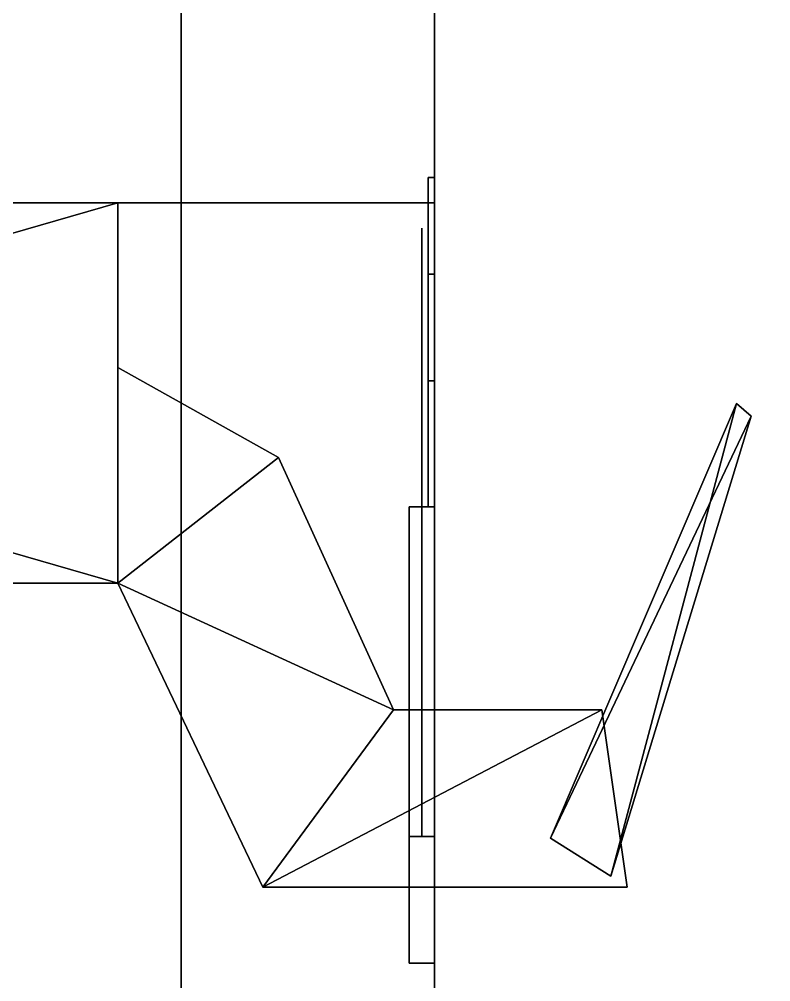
# Model space of a CAD drawing. Extents: x 0 to 2825, y -3457 to 0.
# Drawn here: x 713.61 to 743.27, y -2616.74 to -2578.75 of the extents above; entities that cross this region are included whole.
import ezdxf

# ---------------------------------------------------------------- set-up
doc = ezdxf.new("R2010")
doc.units = 0
for name, color, linetype in [('LAYER0', 7, 'CONTINUOUS'), ('LAYER1', 7, 'CONTINUOUS'), ('LAYER386', 7, 'CONTINUOUS'), ('LAYER392', 7, 'CONTINUOUS'), ('LAYER396', 7, 'CONTINUOUS'), ('LAYER568', 28, 'CONTINUOUS'), ('LAYER569', 253, 'CONTINUOUS'), ('LAYER570', 28, 'CONTINUOUS'), ('LAYER571', 253, 'CONTINUOUS'), ('LAYER572', 28, 'CONTINUOUS'), ('LAYER573', 253, 'CONTINUOUS'), ('LAYER574', 28, 'CONTINUOUS'), ('LAYER575', 253, 'CONTINUOUS'), ('LAYER576', 28, 'CONTINUOUS'), ('LAYER577', 253, 'CONTINUOUS'), ('LAYER588', 253, 'CONTINUOUS'), ('LAYER589', 253, 'CONTINUOUS'), ('LAYER695', 253, 'CONTINUOUS')]:
    doc.layers.add(name, color=color, linetype=linetype)

msp = doc.modelspace()

# ---------------------------------------------------------------- linework, layer by layer
at = {"layer": 'LAYER0', "invisible_edges": 1}
for points in [[(2825, 0), (0, -3457), (0, 0), (2825, 0)], [(2825, -3457, 5), (0, 0, 5), (0, -3457, 5), (2825, -3457, 5)], [(0, 0, 5), (2825, -3457, 5), (2825, 0, 5), (0, 0, 5)], [(0, -3457), (2825, 0), (2825, -3457), (0, -3457)]]:
    msp.add_3dface(points, dxfattribs=at)
at = {"layer": 'LAYER386', "invisible_edges": 1}
for points in [[(150, -2586, 85), (730, -3259, 85), (150, -3259, 85), (150, -2586, 85)], [(730, -3259, 85), (150, -2586, 85), (730, -2586, 85), (730, -3259, 85)], [(150, -2586, 85), (730, -2586, 103), (730, -2586, 85), (150, -2586, 85)], [(730, -2586, 103), (150, -2586, 85), (150, -2586, 103), (730, -2586, 103)], [(730, -2586, 103), (150, -3259, 103), (730, -3259, 103), (730, -2586, 103)], [(150, -3259, 103), (730, -2586, 103), (150, -2586, 103), (150, -3259, 103)], [(730, -2586, 103), (730, -3259, 85), (730, -2586, 85), (730, -2586, 103)], [(730, -3259, 85), (730, -2586, 103), (730, -3259, 103), (730, -3259, 85)]]:
    msp.add_3dface(points, dxfattribs=at)
at = {"layer": 'LAYER392', "invisible_edges": 1}
for points in [[(150, -2586, 5), (730, -2568, 5), (730, -2586, 5), (150, -2586, 5)], [(730, -2568, 5), (150, -2586, 5), (150, -2568, 5), (730, -2568, 5)], [(150, -2568, 2550), (730, -2586, 2550), (730, -2568, 2550), (150, -2568, 2550)], [(730, -2586, 2550), (150, -2568, 2550), (150, -2586, 2550), (730, -2586, 2550)], [(730, -2586, 2550), (730, -2568, 5), (730, -2568, 2550), (730, -2586, 2550)], [(730, -2568, 5), (730, -2586, 2550), (730, -2586, 5), (730, -2568, 5)], [(730, -2586, 2550), (150, -2586, 5), (730, -2586, 5), (730, -2586, 2550)], [(150, -2586, 5), (730, -2586, 2550), (150, -2586, 2550), (150, -2586, 5)]]:
    msp.add_3dface(points, dxfattribs=at)
at = {"layer": 'LAYER396', "invisible_edges": 1}
for points in [[(150, -3259, 2549), (730, -2586, 2549), (150, -2586, 2549), (150, -3259, 2549)], [(730, -2586, 2549), (150, -3259, 2549), (730, -3259, 2549), (730, -2586, 2549)], [(150, -2586, 2531), (730, -2586, 2549), (730, -2586, 2531), (150, -2586, 2531)], [(730, -2586, 2549), (150, -2586, 2531), (150, -2586, 2549), (730, -2586, 2549)], [(730, -3259, 2531), (150, -2586, 2531), (730, -2586, 2531), (730, -3259, 2531)], [(150, -2586, 2531), (730, -3259, 2531), (150, -3259, 2531), (150, -2586, 2531)], [(730, -3259, 2531), (730, -2586, 2549), (730, -3259, 2549), (730, -3259, 2531)], [(730, -2586, 2549), (730, -3259, 2531), (730, -2586, 2531), (730, -2586, 2549)]]:
    msp.add_3dface(points, dxfattribs=at)
at = {"layer": 'LAYER568'}
for points, invisible_edges in [([(729.75, -2585.99, 183.0251), (729.75, -2585, 188), (729.75, -2587, 188), (729.75, -2587, 182.5)], 10), ([(729.75, -2585, 188), (729.75, -2585.99, 192.9749), (729.75, -2587, 193.5), (729.75, -2587, 188)], 10), ([(729.75, -2588.808, 178.8076), (729.75, -2585.99, 183.0251), (729.75, -2587, 182.5), (729.75, -2590.5, 182.5)], 10), ([(729.75, -2585.99, 192.9749), (729.75, -2588.808, 197.1924), (729.75, -2590.5, 193.5), (729.75, -2587, 193.5)], 10), ([(729.5, -2587, 193.5), (729.5, -2587, 182.5), (729.5, -2594, 182.5), (729.5, -2593.791, 193.3167)], 4), ([(729.75, -2593.025, 175.9896), (729.75, -2588.808, 178.8076), (729.75, -2590.5, 182.5), (729.75, -2594, 182.5)], 10), ([(729.75, -2588.808, 197.1924), (729.75, -2593.025, 200.0104), (729.75, -2594, 193.5), (729.75, -2590.5, 193.5)], 10), ([(729.75, -2598, 175), (729.75, -2593.025, 175.9896), (729.75, -2594, 182.5), (729.75, -2598, 179)], 2), ([(729.75, -2593.025, 200.0104), (729.75, -2598, 201), (729.75, -2598, 197), (729.75, -2594, 193.5)], 8), ([(729.5, -2593.791, 193.3167), (729.5, -2594, 182.5), (729.5, -2598, 179), (729.5, -2598, 197)], 5), ([(729, -2616, 167), (729, -2611, 179), (729, -2598, 179), (729, -2598, 167)], 1), ([(729, -2616, 209), (729, -2611, 197), (729, -2598, 197), (729, -2598, 209)], 1), ([(729.5, -2598, 197), (729.5, -2598, 179), (729.5, -2611, 179), (729.5, -2611, 197)], 1), ([(729, -2616, 209), (729, -2616, 167), (729, -2611, 179), (729, -2611, 197)], 10)]:
    msp.add_3dface(points, dxfattribs=dict(at, invisible_edges=invisible_edges))
for points in [[(729, -2616, 167), (729, -2598, 167), (729, -2598, 167), (729, -2616, 167)], [(729, -2616, 209), (729, -2598, 209), (729, -2598, 209), (729, -2616, 209)], [(729, -2611, 179), (730, -2611, 179), (730, -2598, 179), (729, -2598, 179)], [(729, -2598, 179), (730, -2598, 179), (730, -2598, 167), (729, -2598, 167)], [(729, -2598, 167), (730, -2598, 167), (730, -2616, 167), (729, -2616, 167)], [(729, -2611, 197), (730, -2611, 197), (730, -2598, 197), (729, -2598, 197)], [(729, -2598, 197), (730, -2598, 197), (730, -2598, 209), (729, -2598, 209)], [(729, -2598, 209), (730, -2598, 209), (730, -2616, 209), (729, -2616, 209)], [(730, -2598, 179), (730, -2598, 167), (730, -2598, 179)], [(730, -2598, 197), (730, -2598, 209), (730, -2598, 197)], [(730, -2616, 167), (730, -2598, 167), (730, -2598, 209), (730, -2616, 209)], [(729, -2611, 179), (730, -2611, 179), (730, -2611, 197), (729, -2611, 197)], [(730, -2611, 179), (730, -2611, 197), (730, -2611, 179)], [(729, -2616, 209), (730, -2616, 209), (729, -2616, 209)], [(730, -2616, 167), (730, -2616, 209), (729, -2616, 209), (729, -2616, 167)]]:
    msp.add_3dface(points, dxfattribs=at)
at = {"layer": 'LAYER569'}
for points in [[(717.5, -2586, 181.2174), (717.5, -2601, 181.2174), (665.5, -2586, 181.2174), (717.5, -2586, 181.2174)], [(665.5, -2586, 181.2174), (717.5, -2601, 181.2174), (665.5, -2601, 181.2174), (665.5, -2586, 181.2174)], [(665.5, -2586, 194.7826), (665.5, -2601, 194.7826), (717.5, -2586, 194.7826), (665.5, -2586, 194.7826)], [(717.5, -2586, 194.7826), (665.5, -2601, 194.7826), (717.5, -2601, 194.7826), (717.5, -2586, 194.7826)], [(717.5, -2601, 194.7826), (723.84, -2596.04, 194.7826), (717.5, -2592.5, 194.7826), (717.5, -2601, 194.7826)], [(723.84, -2596.04, 181.2174), (717.5, -2601, 181.2174), (717.5, -2592.5, 181.2174), (723.84, -2596.04, 181.2174)], [(741.92, -2593.91, 182.3478), (742.5, -2594.41, 182.3478), (734.58, -2611.07, 182.3478), (741.92, -2593.91, 182.3478)], [(734.58, -2611.07, 193.6522), (736.96, -2612.57, 193.6522), (741.92, -2593.91, 193.6522), (734.58, -2611.07, 193.6522)], [(741.92, -2593.91, 193.6522), (736.96, -2612.57, 193.6522), (742.5, -2594.41, 193.6522), (741.92, -2593.91, 193.6522)], [(734.58, -2611.07, 182.3478), (742.5, -2594.41, 182.3478), (736.96, -2612.57, 182.3478), (734.58, -2611.07, 182.3478)], [(742.5, -2594.41, 182.3478), (742.5, -2594.41, 193.6522), (736.96, -2612.57, 182.3478), (742.5, -2594.41, 182.3478)], [(736.96, -2612.57, 182.3478), (742.5, -2594.41, 193.6522), (736.96, -2612.57, 193.6522), (736.96, -2612.57, 182.3478)], [(723.84, -2596.04, 194.7826), (717.5, -2601, 194.7826), (728.38, -2606, 194.7826), (723.84, -2596.04, 194.7826)], [(717.5, -2601, 181.2174), (723.84, -2596.04, 181.2174), (728.38, -2606, 181.2174), (717.5, -2601, 181.2174)], [(717.5, -2601, 181.2174), (717.5, -2601, 194.7826), (665.5, -2601, 181.2174), (717.5, -2601, 181.2174)], [(665.5, -2601, 181.2174), (717.5, -2601, 194.7826), (665.5, -2601, 194.7826), (665.5, -2601, 181.2174)], [(728.38, -2606, 194.7826), (717.5, -2601, 194.7826), (723.23, -2613, 194.7826), (728.38, -2606, 194.7826)], [(723.23, -2613, 181.2174), (723.23, -2613, 194.7826), (717.5, -2601, 181.2174), (723.23, -2613, 181.2174)], [(717.5, -2601, 181.2174), (723.23, -2613, 194.7826), (717.5, -2601, 194.7826), (717.5, -2601, 181.2174)], [(717.5, -2601, 181.2174), (728.38, -2606, 181.2174), (723.23, -2613, 181.2174), (717.5, -2601, 181.2174)], [(723.23, -2613, 194.7826), (737.6, -2613, 194.7826), (736.6, -2606, 194.7826), (723.23, -2613, 194.7826)], [(723.23, -2613, 194.7826), (736.6, -2606, 194.7826), (728.38, -2606, 194.7826), (723.23, -2613, 194.7826)], [(737.6, -2613, 181.2174), (723.23, -2613, 181.2174), (736.6, -2606, 181.2174), (737.6, -2613, 181.2174)], [(736.6, -2606, 181.2174), (723.23, -2613, 181.2174), (728.38, -2606, 181.2174), (736.6, -2606, 181.2174)], [(723.23, -2613, 194.7826), (723.23, -2613, 181.2174), (737.6, -2613, 181.2174), (723.23, -2613, 194.7826)], [(723.23, -2613, 194.7826), (737.6, -2613, 181.2174), (737.6, -2613, 194.7826), (723.23, -2613, 194.7826)]]:
    msp.add_3dface(points, dxfattribs=at)
at = {"layer": 'LAYER570'}
for points, invisible_edges in [([(729.75, -2585.99, 747.7751), (729.75, -2585, 752.75), (729.75, -2587, 752.75), (729.75, -2587, 747.25)], 10), ([(729.75, -2585, 752.75), (729.75, -2585.99, 757.7249), (729.75, -2587, 758.25), (729.75, -2587, 752.75)], 10), ([(729.75, -2588.808, 743.5576), (729.75, -2585.99, 747.7751), (729.75, -2587, 747.25), (729.75, -2590.5, 747.25)], 10), ([(729.75, -2585.99, 757.7249), (729.75, -2588.808, 761.9424), (729.75, -2590.5, 758.25), (729.75, -2587, 758.25)], 10), ([(729.5, -2587, 758.25), (729.5, -2587, 747.25), (729.5, -2594, 747.25), (729.5, -2593.791, 758.0667)], 4), ([(729.75, -2593.025, 740.7396), (729.75, -2588.808, 743.5576), (729.75, -2590.5, 747.25), (729.75, -2594, 747.25)], 10), ([(729.75, -2588.808, 761.9424), (729.75, -2593.025, 764.7604), (729.75, -2594, 758.25), (729.75, -2590.5, 758.25)], 10), ([(729.75, -2598, 739.75), (729.75, -2593.025, 740.7396), (729.75, -2594, 747.25), (729.75, -2598, 743.75)], 2), ([(729.75, -2593.025, 764.7604), (729.75, -2598, 765.75), (729.75, -2598, 761.75), (729.75, -2594, 758.25)], 8), ([(729.5, -2593.791, 758.0667), (729.5, -2594, 747.25), (729.5, -2598, 743.75), (729.5, -2598, 761.75)], 5), ([(729, -2616, 731.75), (729, -2611, 743.75), (729, -2598, 743.75), (729, -2598, 731.75)], 1), ([(729, -2616, 773.75), (729, -2611, 761.75), (729, -2598, 761.75), (729, -2598, 773.75)], 1), ([(729.5, -2598, 761.75), (729.5, -2598, 743.75), (729.5, -2611, 743.75), (729.5, -2611, 761.75)], 1), ([(729, -2616, 773.75), (729, -2616, 731.75), (729, -2611, 743.75), (729, -2611, 761.75)], 10)]:
    msp.add_3dface(points, dxfattribs=dict(at, invisible_edges=invisible_edges))
for points in [[(729, -2616, 731.75), (729, -2598, 731.75), (729, -2598, 731.75), (729, -2616, 731.75)], [(729, -2616, 773.75), (729, -2598, 773.75), (729, -2598, 773.75), (729, -2616, 773.75)], [(729, -2611, 743.75), (730, -2611, 743.75), (730, -2598, 743.75), (729, -2598, 743.75)], [(729, -2598, 743.75), (730, -2598, 743.75), (730, -2598, 731.75), (729, -2598, 731.75)], [(729, -2598, 731.75), (730, -2598, 731.75), (730, -2616, 731.75), (729, -2616, 731.75)], [(729, -2611, 761.75), (730, -2611, 761.75), (730, -2598, 761.75), (729, -2598, 761.75)], [(729, -2598, 761.75), (730, -2598, 761.75), (730, -2598, 773.75), (729, -2598, 773.75)], [(729, -2598, 773.75), (730, -2598, 773.75), (730, -2616, 773.75), (729, -2616, 773.75)], [(730, -2598, 743.75), (730, -2598, 731.75), (730, -2598, 743.75)], [(730, -2598, 761.75), (730, -2598, 773.75), (730, -2598, 761.75)], [(730, -2616, 731.75), (730, -2598, 731.75), (730, -2598, 773.75), (730, -2616, 773.75)], [(729, -2611, 743.75), (730, -2611, 743.75), (730, -2611, 761.75), (729, -2611, 761.75)], [(730, -2611, 743.75), (730, -2611, 761.75), (730, -2611, 743.75)], [(729, -2616, 773.75), (730, -2616, 773.75), (729, -2616, 773.75)], [(730, -2616, 731.75), (730, -2616, 773.75), (729, -2616, 773.75), (729, -2616, 731.75)]]:
    msp.add_3dface(points, dxfattribs=at)
at = {"layer": 'LAYER571'}
for points in [[(717.5, -2586, 745.9674), (717.5, -2601, 745.9674), (665.5, -2586, 745.9674), (717.5, -2586, 745.9674)], [(665.5, -2586, 745.9674), (717.5, -2601, 745.9674), (665.5, -2601, 745.9674), (665.5, -2586, 745.9674)], [(665.5, -2586, 759.5326), (665.5, -2601, 759.5326), (717.5, -2586, 759.5326), (665.5, -2586, 759.5326)], [(717.5, -2586, 759.5326), (665.5, -2601, 759.5326), (717.5, -2601, 759.5326), (717.5, -2586, 759.5326)], [(717.5, -2601, 759.5326), (723.84, -2596.04, 759.5326), (717.5, -2592.5, 759.5326), (717.5, -2601, 759.5326)], [(723.84, -2596.04, 745.9674), (717.5, -2601, 745.9674), (717.5, -2592.5, 745.9674), (723.84, -2596.04, 745.9674)], [(741.92, -2593.91, 747.0978), (742.5, -2594.41, 747.0978), (734.58, -2611.07, 747.0978), (741.92, -2593.91, 747.0978)], [(734.58, -2611.07, 758.4022), (736.96, -2612.57, 758.4022), (741.92, -2593.91, 758.4022), (734.58, -2611.07, 758.4022)], [(741.92, -2593.91, 758.4022), (736.96, -2612.57, 758.4022), (742.5, -2594.41, 758.4022), (741.92, -2593.91, 758.4022)], [(734.58, -2611.07, 747.0978), (742.5, -2594.41, 747.0978), (736.96, -2612.57, 747.0978), (734.58, -2611.07, 747.0978)], [(742.5, -2594.41, 747.0978), (742.5, -2594.41, 758.4022), (736.96, -2612.57, 747.0978), (742.5, -2594.41, 747.0978)], [(736.96, -2612.57, 747.0978), (742.5, -2594.41, 758.4022), (736.96, -2612.57, 758.4022), (736.96, -2612.57, 747.0978)], [(723.84, -2596.04, 759.5326), (717.5, -2601, 759.5326), (728.38, -2606, 759.5326), (723.84, -2596.04, 759.5326)], [(717.5, -2601, 745.9674), (723.84, -2596.04, 745.9674), (728.38, -2606, 745.9674), (717.5, -2601, 745.9674)], [(717.5, -2601, 745.9674), (717.5, -2601, 759.5326), (665.5, -2601, 745.9674), (717.5, -2601, 745.9674)], [(665.5, -2601, 745.9674), (717.5, -2601, 759.5326), (665.5, -2601, 759.5326), (665.5, -2601, 745.9674)], [(728.38, -2606, 759.5326), (717.5, -2601, 759.5326), (723.23, -2613, 759.5326), (728.38, -2606, 759.5326)], [(723.23, -2613, 745.9674), (723.23, -2613, 759.5326), (717.5, -2601, 745.9674), (723.23, -2613, 745.9674)], [(717.5, -2601, 745.9674), (723.23, -2613, 759.5326), (717.5, -2601, 759.5326), (717.5, -2601, 745.9674)], [(717.5, -2601, 745.9674), (728.38, -2606, 745.9674), (723.23, -2613, 745.9674), (717.5, -2601, 745.9674)], [(723.23, -2613, 759.5326), (737.6, -2613, 759.5326), (736.6, -2606, 759.5326), (723.23, -2613, 759.5326)], [(723.23, -2613, 759.5326), (736.6, -2606, 759.5326), (728.38, -2606, 759.5326), (723.23, -2613, 759.5326)], [(737.6, -2613, 745.9674), (723.23, -2613, 745.9674), (736.6, -2606, 745.9674), (737.6, -2613, 745.9674)], [(736.6, -2606, 745.9674), (723.23, -2613, 745.9674), (728.38, -2606, 745.9674), (736.6, -2606, 745.9674)], [(723.23, -2613, 759.5326), (723.23, -2613, 745.9674), (737.6, -2613, 745.9674), (723.23, -2613, 759.5326)], [(723.23, -2613, 759.5326), (737.6, -2613, 745.9674), (737.6, -2613, 759.5326), (723.23, -2613, 759.5326)]]:
    msp.add_3dface(points, dxfattribs=at)
at = {"layer": 'LAYER572'}
for points, invisible_edges in [([(729.75, -2585.99, 1312.525), (729.75, -2585, 1317.5), (729.75, -2587, 1317.5), (729.75, -2587, 1312)], 10), ([(729.75, -2585, 1317.5), (729.75, -2585.99, 1322.475), (729.75, -2587, 1323), (729.75, -2587, 1317.5)], 10), ([(729.75, -2588.808, 1308.308), (729.75, -2585.99, 1312.525), (729.75, -2587, 1312), (729.75, -2590.5, 1312)], 10), ([(729.75, -2585.99, 1322.475), (729.75, -2588.808, 1326.692), (729.75, -2590.5, 1323), (729.75, -2587, 1323)], 10), ([(729.5, -2587, 1323), (729.5, -2587, 1312), (729.5, -2594, 1312), (729.5, -2593.791, 1322.817)], 4), ([(729.75, -2593.025, 1305.49), (729.75, -2588.808, 1308.308), (729.75, -2590.5, 1312), (729.75, -2594, 1312)], 10), ([(729.75, -2588.808, 1326.692), (729.75, -2593.025, 1329.51), (729.75, -2594, 1323), (729.75, -2590.5, 1323)], 10), ([(729.75, -2598, 1304.5), (729.75, -2593.025, 1305.49), (729.75, -2594, 1312), (729.75, -2598, 1308.5)], 2), ([(729.75, -2593.025, 1329.51), (729.75, -2598, 1330.5), (729.75, -2598, 1326.5), (729.75, -2594, 1323)], 8), ([(729.5, -2593.791, 1322.817), (729.5, -2594, 1312), (729.5, -2598, 1308.5), (729.5, -2598, 1326.5)], 5), ([(729, -2616, 1296.5), (729, -2611, 1308.5), (729, -2598, 1308.5), (729, -2598, 1296.5)], 1), ([(729, -2616, 1338.5), (729, -2611, 1326.5), (729, -2598, 1326.5), (729, -2598, 1338.5)], 1), ([(729.5, -2598, 1326.5), (729.5, -2598, 1308.5), (729.5, -2611, 1308.5), (729.5, -2611, 1326.5)], 1), ([(729, -2616, 1338.5), (729, -2616, 1296.5), (729, -2611, 1308.5), (729, -2611, 1326.5)], 10)]:
    msp.add_3dface(points, dxfattribs=dict(at, invisible_edges=invisible_edges))
for points in [[(729, -2616, 1296.5), (729, -2598, 1296.5), (729, -2598, 1296.5), (729, -2616, 1296.5)], [(729, -2616, 1338.5), (729, -2598, 1338.5), (729, -2598, 1338.5), (729, -2616, 1338.5)], [(729, -2611, 1308.5), (730, -2611, 1308.5), (730, -2598, 1308.5), (729, -2598, 1308.5)], [(729, -2598, 1308.5), (730, -2598, 1308.5), (730, -2598, 1296.5), (729, -2598, 1296.5)], [(729, -2598, 1296.5), (730, -2598, 1296.5), (730, -2616, 1296.5), (729, -2616, 1296.5)], [(729, -2611, 1326.5), (730, -2611, 1326.5), (730, -2598, 1326.5), (729, -2598, 1326.5)], [(729, -2598, 1326.5), (730, -2598, 1326.5), (730, -2598, 1338.5), (729, -2598, 1338.5)], [(729, -2598, 1338.5), (730, -2598, 1338.5), (730, -2616, 1338.5), (729, -2616, 1338.5)], [(730, -2598, 1308.5), (730, -2598, 1296.5), (730, -2598, 1308.5)], [(730, -2598, 1326.5), (730, -2598, 1338.5), (730, -2598, 1326.5)], [(730, -2616, 1296.5), (730, -2598, 1296.5), (730, -2598, 1338.5), (730, -2616, 1338.5)], [(729, -2611, 1308.5), (730, -2611, 1308.5), (730, -2611, 1326.5), (729, -2611, 1326.5)], [(730, -2611, 1308.5), (730, -2611, 1326.5), (730, -2611, 1308.5)], [(729, -2616, 1338.5), (730, -2616, 1338.5), (729, -2616, 1338.5)], [(730, -2616, 1296.5), (730, -2616, 1338.5), (729, -2616, 1338.5), (729, -2616, 1296.5)]]:
    msp.add_3dface(points, dxfattribs=at)
at = {"layer": 'LAYER573'}
for points in [[(717.5, -2586, 1310.717), (717.5, -2601, 1310.717), (665.5, -2586, 1310.717), (717.5, -2586, 1310.717)], [(665.5, -2586, 1310.717), (717.5, -2601, 1310.717), (665.5, -2601, 1310.717), (665.5, -2586, 1310.717)], [(665.5, -2586, 1324.283), (665.5, -2601, 1324.283), (717.5, -2586, 1324.283), (665.5, -2586, 1324.283)], [(717.5, -2586, 1324.283), (665.5, -2601, 1324.283), (717.5, -2601, 1324.283), (717.5, -2586, 1324.283)], [(717.5, -2601, 1324.283), (723.84, -2596.04, 1324.283), (717.5, -2592.5, 1324.283), (717.5, -2601, 1324.283)], [(723.84, -2596.04, 1310.717), (717.5, -2601, 1310.717), (717.5, -2592.5, 1310.717), (723.84, -2596.04, 1310.717)], [(741.92, -2593.91, 1311.848), (742.5, -2594.41, 1311.848), (734.58, -2611.07, 1311.848), (741.92, -2593.91, 1311.848)], [(734.58, -2611.07, 1323.152), (736.96, -2612.57, 1323.152), (741.92, -2593.91, 1323.152), (734.58, -2611.07, 1323.152)], [(741.92, -2593.91, 1323.152), (736.96, -2612.57, 1323.152), (742.5, -2594.41, 1323.152), (741.92, -2593.91, 1323.152)], [(734.58, -2611.07, 1311.848), (742.5, -2594.41, 1311.848), (736.96, -2612.57, 1311.848), (734.58, -2611.07, 1311.848)], [(742.5, -2594.41, 1311.848), (742.5, -2594.41, 1323.152), (736.96, -2612.57, 1311.848), (742.5, -2594.41, 1311.848)], [(736.96, -2612.57, 1311.848), (742.5, -2594.41, 1323.152), (736.96, -2612.57, 1323.152), (736.96, -2612.57, 1311.848)], [(723.84, -2596.04, 1324.283), (717.5, -2601, 1324.283), (728.38, -2606, 1324.283), (723.84, -2596.04, 1324.283)], [(717.5, -2601, 1310.717), (723.84, -2596.04, 1310.717), (728.38, -2606, 1310.717), (717.5, -2601, 1310.717)], [(717.5, -2601, 1310.717), (717.5, -2601, 1324.283), (665.5, -2601, 1310.717), (717.5, -2601, 1310.717)], [(665.5, -2601, 1310.717), (717.5, -2601, 1324.283), (665.5, -2601, 1324.283), (665.5, -2601, 1310.717)], [(728.38, -2606, 1324.283), (717.5, -2601, 1324.283), (723.23, -2613, 1324.283), (728.38, -2606, 1324.283)], [(723.23, -2613, 1310.717), (723.23, -2613, 1324.283), (717.5, -2601, 1310.717), (723.23, -2613, 1310.717)], [(717.5, -2601, 1310.717), (723.23, -2613, 1324.283), (717.5, -2601, 1324.283), (717.5, -2601, 1310.717)], [(717.5, -2601, 1310.717), (728.38, -2606, 1310.717), (723.23, -2613, 1310.717), (717.5, -2601, 1310.717)], [(723.23, -2613, 1324.283), (737.6, -2613, 1324.283), (736.6, -2606, 1324.283), (723.23, -2613, 1324.283)], [(723.23, -2613, 1324.283), (736.6, -2606, 1324.283), (728.38, -2606, 1324.283), (723.23, -2613, 1324.283)], [(737.6, -2613, 1310.717), (723.23, -2613, 1310.717), (736.6, -2606, 1310.717), (737.6, -2613, 1310.717)], [(736.6, -2606, 1310.717), (723.23, -2613, 1310.717), (728.38, -2606, 1310.717), (736.6, -2606, 1310.717)], [(723.23, -2613, 1324.283), (723.23, -2613, 1310.717), (737.6, -2613, 1310.717), (723.23, -2613, 1324.283)], [(723.23, -2613, 1324.283), (737.6, -2613, 1310.717), (737.6, -2613, 1324.283), (723.23, -2613, 1324.283)]]:
    msp.add_3dface(points, dxfattribs=at)
at = {"layer": 'LAYER574'}
for points, invisible_edges in [([(729.75, -2585.99, 1877.275), (729.75, -2585, 1882.25), (729.75, -2587, 1882.25), (729.75, -2587, 1876.75)], 10), ([(729.75, -2585, 1882.25), (729.75, -2585.99, 1887.225), (729.75, -2587, 1887.75), (729.75, -2587, 1882.25)], 10), ([(729.75, -2588.808, 1873.058), (729.75, -2585.99, 1877.275), (729.75, -2587, 1876.75), (729.75, -2590.5, 1876.75)], 10), ([(729.75, -2585.99, 1887.225), (729.75, -2588.808, 1891.442), (729.75, -2590.5, 1887.75), (729.75, -2587, 1887.75)], 10), ([(729.5, -2587, 1887.75), (729.5, -2587, 1876.75), (729.5, -2594, 1876.75), (729.5, -2593.791, 1887.567)], 4), ([(729.75, -2593.025, 1870.24), (729.75, -2588.808, 1873.058), (729.75, -2590.5, 1876.75), (729.75, -2594, 1876.75)], 10), ([(729.75, -2588.808, 1891.442), (729.75, -2593.025, 1894.26), (729.75, -2594, 1887.75), (729.75, -2590.5, 1887.75)], 10), ([(729.75, -2598, 1869.25), (729.75, -2593.025, 1870.24), (729.75, -2594, 1876.75), (729.75, -2598, 1873.25)], 2), ([(729.75, -2593.025, 1894.26), (729.75, -2598, 1895.25), (729.75, -2598, 1891.25), (729.75, -2594, 1887.75)], 8), ([(729.5, -2593.791, 1887.567), (729.5, -2594, 1876.75), (729.5, -2598, 1873.25), (729.5, -2598, 1891.25)], 5), ([(729, -2616, 1861.25), (729, -2611, 1873.25), (729, -2598, 1873.25), (729, -2598, 1861.25)], 1), ([(729, -2616, 1903.25), (729, -2611, 1891.25), (729, -2598, 1891.25), (729, -2598, 1903.25)], 1), ([(729.5, -2598, 1891.25), (729.5, -2598, 1873.25), (729.5, -2611, 1873.25), (729.5, -2611, 1891.25)], 1), ([(729, -2616, 1903.25), (729, -2616, 1861.25), (729, -2611, 1873.25), (729, -2611, 1891.25)], 10)]:
    msp.add_3dface(points, dxfattribs=dict(at, invisible_edges=invisible_edges))
for points in [[(729, -2616, 1861.25), (729, -2598, 1861.25), (729, -2598, 1861.25), (729, -2616, 1861.25)], [(729, -2616, 1903.25), (729, -2598, 1903.25), (729, -2598, 1903.25), (729, -2616, 1903.25)], [(729, -2611, 1873.25), (730, -2611, 1873.25), (730, -2598, 1873.25), (729, -2598, 1873.25)], [(729, -2598, 1873.25), (730, -2598, 1873.25), (730, -2598, 1861.25), (729, -2598, 1861.25)], [(729, -2598, 1861.25), (730, -2598, 1861.25), (730, -2616, 1861.25), (729, -2616, 1861.25)], [(729, -2611, 1891.25), (730, -2611, 1891.25), (730, -2598, 1891.25), (729, -2598, 1891.25)], [(729, -2598, 1891.25), (730, -2598, 1891.25), (730, -2598, 1903.25), (729, -2598, 1903.25)], [(729, -2598, 1903.25), (730, -2598, 1903.25), (730, -2616, 1903.25), (729, -2616, 1903.25)], [(730, -2598, 1873.25), (730, -2598, 1861.25), (730, -2598, 1873.25)], [(730, -2598, 1891.25), (730, -2598, 1903.25), (730, -2598, 1891.25)], [(730, -2616, 1861.25), (730, -2598, 1861.25), (730, -2598, 1903.25), (730, -2616, 1903.25)], [(729, -2611, 1873.25), (730, -2611, 1873.25), (730, -2611, 1891.25), (729, -2611, 1891.25)], [(730, -2611, 1873.25), (730, -2611, 1891.25), (730, -2611, 1873.25)], [(729, -2616, 1903.25), (730, -2616, 1903.25), (729, -2616, 1903.25)], [(730, -2616, 1861.25), (730, -2616, 1903.25), (729, -2616, 1903.25), (729, -2616, 1861.25)]]:
    msp.add_3dface(points, dxfattribs=at)
at = {"layer": 'LAYER575'}
for points in [[(717.5, -2586, 1875.467), (717.5, -2601, 1875.467), (665.5, -2586, 1875.467), (717.5, -2586, 1875.467)], [(665.5, -2586, 1875.467), (717.5, -2601, 1875.467), (665.5, -2601, 1875.467), (665.5, -2586, 1875.467)], [(665.5, -2586, 1889.033), (665.5, -2601, 1889.033), (717.5, -2586, 1889.033), (665.5, -2586, 1889.033)], [(717.5, -2586, 1889.033), (665.5, -2601, 1889.033), (717.5, -2601, 1889.033), (717.5, -2586, 1889.033)], [(717.5, -2601, 1889.033), (723.84, -2596.04, 1889.033), (717.5, -2592.5, 1889.033), (717.5, -2601, 1889.033)], [(723.84, -2596.04, 1875.467), (717.5, -2601, 1875.467), (717.5, -2592.5, 1875.467), (723.84, -2596.04, 1875.467)], [(741.92, -2593.91, 1876.598), (742.5, -2594.41, 1876.598), (734.58, -2611.07, 1876.598), (741.92, -2593.91, 1876.598)], [(734.58, -2611.07, 1887.902), (736.96, -2612.57, 1887.902), (741.92, -2593.91, 1887.902), (734.58, -2611.07, 1887.902)], [(741.92, -2593.91, 1887.902), (736.96, -2612.57, 1887.902), (742.5, -2594.41, 1887.902), (741.92, -2593.91, 1887.902)], [(734.58, -2611.07, 1876.598), (742.5, -2594.41, 1876.598), (736.96, -2612.57, 1876.598), (734.58, -2611.07, 1876.598)], [(742.5, -2594.41, 1876.598), (742.5, -2594.41, 1887.902), (736.96, -2612.57, 1876.598), (742.5, -2594.41, 1876.598)], [(736.96, -2612.57, 1876.598), (742.5, -2594.41, 1887.902), (736.96, -2612.57, 1887.902), (736.96, -2612.57, 1876.598)], [(723.84, -2596.04, 1889.033), (717.5, -2601, 1889.033), (728.38, -2606, 1889.033), (723.84, -2596.04, 1889.033)], [(717.5, -2601, 1875.467), (723.84, -2596.04, 1875.467), (728.38, -2606, 1875.467), (717.5, -2601, 1875.467)], [(717.5, -2601, 1875.467), (717.5, -2601, 1889.033), (665.5, -2601, 1875.467), (717.5, -2601, 1875.467)], [(665.5, -2601, 1875.467), (717.5, -2601, 1889.033), (665.5, -2601, 1889.033), (665.5, -2601, 1875.467)], [(728.38, -2606, 1889.033), (717.5, -2601, 1889.033), (723.23, -2613, 1889.033), (728.38, -2606, 1889.033)], [(723.23, -2613, 1875.467), (723.23, -2613, 1889.033), (717.5, -2601, 1875.467), (723.23, -2613, 1875.467)], [(717.5, -2601, 1875.467), (723.23, -2613, 1889.033), (717.5, -2601, 1889.033), (717.5, -2601, 1875.467)], [(717.5, -2601, 1875.467), (728.38, -2606, 1875.467), (723.23, -2613, 1875.467), (717.5, -2601, 1875.467)], [(723.23, -2613, 1889.033), (737.6, -2613, 1889.033), (736.6, -2606, 1889.033), (723.23, -2613, 1889.033)], [(723.23, -2613, 1889.033), (736.6, -2606, 1889.033), (728.38, -2606, 1889.033), (723.23, -2613, 1889.033)], [(737.6, -2613, 1875.467), (723.23, -2613, 1875.467), (736.6, -2606, 1875.467), (737.6, -2613, 1875.467)], [(736.6, -2606, 1875.467), (723.23, -2613, 1875.467), (728.38, -2606, 1875.467), (736.6, -2606, 1875.467)], [(723.23, -2613, 1889.033), (723.23, -2613, 1875.467), (737.6, -2613, 1875.467), (723.23, -2613, 1889.033)], [(723.23, -2613, 1889.033), (737.6, -2613, 1875.467), (737.6, -2613, 1889.033), (723.23, -2613, 1889.033)]]:
    msp.add_3dface(points, dxfattribs=at)
at = {"layer": 'LAYER576'}
for points, invisible_edges in [([(729.75, -2585.99, 2442.025), (729.75, -2585, 2447), (729.75, -2587, 2447), (729.75, -2587, 2441.5)], 10), ([(729.75, -2585, 2447), (729.75, -2585.99, 2451.975), (729.75, -2587, 2452.5), (729.75, -2587, 2447)], 10), ([(729.75, -2588.808, 2437.808), (729.75, -2585.99, 2442.025), (729.75, -2587, 2441.5), (729.75, -2590.5, 2441.5)], 10), ([(729.75, -2585.99, 2451.975), (729.75, -2588.808, 2456.192), (729.75, -2590.5, 2452.5), (729.75, -2587, 2452.5)], 10), ([(729.5, -2587, 2452.5), (729.5, -2587, 2441.5), (729.5, -2594, 2441.5), (729.5, -2593.791, 2452.317)], 4), ([(729.75, -2593.025, 2434.99), (729.75, -2588.808, 2437.808), (729.75, -2590.5, 2441.5), (729.75, -2594, 2441.5)], 10), ([(729.75, -2588.808, 2456.192), (729.75, -2593.025, 2459.01), (729.75, -2594, 2452.5), (729.75, -2590.5, 2452.5)], 10), ([(729.75, -2598, 2434), (729.75, -2593.025, 2434.99), (729.75, -2594, 2441.5), (729.75, -2598, 2438)], 2), ([(729.75, -2593.025, 2459.01), (729.75, -2598, 2460), (729.75, -2598, 2456), (729.75, -2594, 2452.5)], 8), ([(729.5, -2593.791, 2452.317), (729.5, -2594, 2441.5), (729.5, -2598, 2438), (729.5, -2598, 2456)], 5), ([(729, -2616, 2426), (729, -2611, 2438), (729, -2598, 2438), (729, -2598, 2426)], 1), ([(729, -2616, 2468), (729, -2611, 2456), (729, -2598, 2456), (729, -2598, 2468)], 1), ([(729.5, -2598, 2456), (729.5, -2598, 2438), (729.5, -2611, 2438), (729.5, -2611, 2456)], 1), ([(729, -2616, 2468), (729, -2616, 2426), (729, -2611, 2438), (729, -2611, 2456)], 10)]:
    msp.add_3dface(points, dxfattribs=dict(at, invisible_edges=invisible_edges))
for points in [[(729, -2616, 2426), (729, -2598, 2426), (729, -2598, 2426), (729, -2616, 2426)], [(729, -2616, 2468), (729, -2598, 2468), (729, -2598, 2468), (729, -2616, 2468)], [(729, -2611, 2438), (730, -2611, 2438), (730, -2598, 2438), (729, -2598, 2438)], [(729, -2598, 2438), (730, -2598, 2438), (730, -2598, 2426), (729, -2598, 2426)], [(729, -2598, 2426), (730, -2598, 2426), (730, -2616, 2426), (729, -2616, 2426)], [(729, -2611, 2456), (730, -2611, 2456), (730, -2598, 2456), (729, -2598, 2456)], [(729, -2598, 2456), (730, -2598, 2456), (730, -2598, 2468), (729, -2598, 2468)], [(729, -2598, 2468), (730, -2598, 2468), (730, -2616, 2468), (729, -2616, 2468)], [(730, -2598, 2438), (730, -2598, 2426), (730, -2598, 2438)], [(730, -2598, 2456), (730, -2598, 2468), (730, -2598, 2456)], [(730, -2616, 2426), (730, -2598, 2426), (730, -2598, 2468), (730, -2616, 2468)], [(729, -2611, 2438), (730, -2611, 2438), (730, -2611, 2456), (729, -2611, 2456)], [(730, -2611, 2438), (730, -2611, 2456), (730, -2611, 2438)], [(729, -2616, 2468), (730, -2616, 2468), (729, -2616, 2468)], [(730, -2616, 2426), (730, -2616, 2468), (729, -2616, 2468), (729, -2616, 2426)]]:
    msp.add_3dface(points, dxfattribs=at)
at = {"layer": 'LAYER577'}
for points in [[(717.5, -2586, 2440.217), (717.5, -2601, 2440.217), (665.5, -2586, 2440.217), (717.5, -2586, 2440.217)], [(665.5, -2586, 2440.217), (717.5, -2601, 2440.217), (665.5, -2601, 2440.217), (665.5, -2586, 2440.217)], [(665.5, -2586, 2453.783), (665.5, -2601, 2453.783), (717.5, -2586, 2453.783), (665.5, -2586, 2453.783)], [(717.5, -2586, 2453.783), (665.5, -2601, 2453.783), (717.5, -2601, 2453.783), (717.5, -2586, 2453.783)], [(717.5, -2601, 2453.783), (723.84, -2596.04, 2453.783), (717.5, -2592.5, 2453.783), (717.5, -2601, 2453.783)], [(723.84, -2596.04, 2440.217), (717.5, -2601, 2440.217), (717.5, -2592.5, 2440.217), (723.84, -2596.04, 2440.217)], [(741.92, -2593.91, 2441.348), (742.5, -2594.41, 2441.348), (734.58, -2611.07, 2441.348), (741.92, -2593.91, 2441.348)], [(734.58, -2611.07, 2452.652), (736.96, -2612.57, 2452.652), (741.92, -2593.91, 2452.652), (734.58, -2611.07, 2452.652)], [(741.92, -2593.91, 2452.652), (736.96, -2612.57, 2452.652), (742.5, -2594.41, 2452.652), (741.92, -2593.91, 2452.652)], [(734.58, -2611.07, 2441.348), (742.5, -2594.41, 2441.348), (736.96, -2612.57, 2441.348), (734.58, -2611.07, 2441.348)], [(742.5, -2594.41, 2441.348), (742.5, -2594.41, 2452.652), (736.96, -2612.57, 2441.348), (742.5, -2594.41, 2441.348)], [(736.96, -2612.57, 2441.348), (742.5, -2594.41, 2452.652), (736.96, -2612.57, 2452.652), (736.96, -2612.57, 2441.348)], [(723.84, -2596.04, 2453.783), (717.5, -2601, 2453.783), (728.38, -2606, 2453.783), (723.84, -2596.04, 2453.783)], [(717.5, -2601, 2440.217), (723.84, -2596.04, 2440.217), (728.38, -2606, 2440.217), (717.5, -2601, 2440.217)], [(717.5, -2601, 2440.217), (717.5, -2601, 2453.783), (665.5, -2601, 2440.217), (717.5, -2601, 2440.217)], [(665.5, -2601, 2440.217), (717.5, -2601, 2453.783), (665.5, -2601, 2453.783), (665.5, -2601, 2440.217)], [(728.38, -2606, 2453.783), (717.5, -2601, 2453.783), (723.23, -2613, 2453.783), (728.38, -2606, 2453.783)], [(723.23, -2613, 2440.217), (723.23, -2613, 2453.783), (717.5, -2601, 2440.217), (723.23, -2613, 2440.217)], [(717.5, -2601, 2440.217), (723.23, -2613, 2453.783), (717.5, -2601, 2453.783), (717.5, -2601, 2440.217)], [(717.5, -2601, 2440.217), (728.38, -2606, 2440.217), (723.23, -2613, 2440.217), (717.5, -2601, 2440.217)], [(723.23, -2613, 2453.783), (737.6, -2613, 2453.783), (736.6, -2606, 2453.783), (723.23, -2613, 2453.783)], [(723.23, -2613, 2453.783), (736.6, -2606, 2453.783), (728.38, -2606, 2453.783), (723.23, -2613, 2453.783)], [(737.6, -2613, 2440.217), (723.23, -2613, 2440.217), (736.6, -2606, 2440.217), (737.6, -2613, 2440.217)], [(736.6, -2606, 2440.217), (723.23, -2613, 2440.217), (728.38, -2606, 2440.217), (736.6, -2606, 2440.217)], [(723.23, -2613, 2453.783), (723.23, -2613, 2440.217), (737.6, -2613, 2440.217), (723.23, -2613, 2453.783)], [(723.23, -2613, 2453.783), (737.6, -2613, 2440.217), (737.6, -2613, 2453.783), (723.23, -2613, 2453.783)]]:
    msp.add_3dface(points, dxfattribs=at)
at = {"layer": 'LAYER588', "invisible_edges": 1}
for points in [[(720, -1887, 2550), (702, -3327, 2550), (702, -1887, 2550), (720, -1887, 2550)], [(702, -3327, 2550), (720, -1887, 2550), (720, -3327, 2550), (702, -3327, 2550)], [(720, -3327, 2620), (702, -1887, 2620), (702, -3327, 2620), (720, -3327, 2620)], [(702, -1887, 2620), (720, -3327, 2620), (720, -1887, 2620), (702, -1887, 2620)], [(720, -1887, 2550), (720, -3327, 2620), (720, -3327, 2550), (720, -1887, 2550)], [(720, -3327, 2620), (720, -1887, 2550), (720, -1887, 2620), (720, -3327, 2620)]]:
    msp.add_3dface(points, dxfattribs=at)
at = {"layer": 'LAYER589', "invisible_edges": 1}
for points in [[(730, -1877, 85), (730, -3317, 5), (730, -3317, 85), (730, -1877, 85)], [(730, -3317, 5), (730, -1877, 85), (730, -1877, 5), (730, -3317, 5)], [(748, -1877, 5), (730, -3317, 5), (730, -1877, 5), (748, -1877, 5)], [(730, -3317, 5), (748, -1877, 5), (748, -3317, 5), (730, -3317, 5)], [(748, -3317, 85), (730, -1877, 85), (730, -3317, 85), (748, -3317, 85)], [(730, -1877, 85), (748, -3317, 85), (748, -1877, 85), (730, -1877, 85)]]:
    msp.add_3dface(points, dxfattribs=at)
at = {"layer": 'LAYER695', "invisible_edges": 1}
for points in [[(730, -1877, 75), (748, -3307, 75), (748, -1877, 75), (730, -1877, 75)], [(748, -3307, 75), (730, -1877, 75), (730, -3307, 75), (748, -3307, 75)], [(730, -3307, 5), (748, -1877, 5), (748, -3307, 5), (730, -3307, 5)], [(748, -1877, 5), (730, -3307, 5), (730, -1877, 5), (748, -1877, 5)], [(730, -1877, 75), (730, -3307, 5), (730, -3307, 75), (730, -1877, 75)], [(730, -3307, 5), (730, -1877, 75), (730, -1877, 5), (730, -3307, 5)]]:
    msp.add_3dface(points, dxfattribs=at)

# ---------------------------------------------------------------- meshes
at = {"layer": 'LAYER1'}
mesh = msp.add_polymesh((5, 2), dxfattribs=at)
for k, corner in enumerate([(2675, -150, 2599), (150, -150, 2599), (2675, -3307, 2599), (2675, -150, 2599), (150, -3307, 2599), (2675, -3307, 2599), (150, -150, 2599), (150, -3307, 2599), (0, 0, 2599), (0, -3457, 2599)]):
    mesh.set_mesh_vertex(divmod(k, 2), corner)
at = {"layer": 'LAYER568'}
mesh = msp.add_polymesh((2, 9), dxfattribs=at)
for k, corner in enumerate([(729.75, -2598, 175), (729.75, -2593.025, 175.9896), (729.75, -2588.808, 178.8076), (729.75, -2585.99, 183.0251), (729.75, -2585, 188), (729.75, -2585.99, 192.9749), (729.75, -2588.808, 197.1924), (729.75, -2593.025, 200.0104), (729.75, -2598, 201), (730, -2598, 175), (730, -2593.025, 175.9896), (730, -2588.808, 178.8076), (730, -2585.99, 183.0251), (730, -2585, 188), (730, -2585.99, 192.9749), (730, -2588.808, 197.1924), (730, -2593.025, 200.0104), (730, -2598, 201)]):
    mesh.set_mesh_vertex(divmod(k, 9), corner)
at = {"layer": 'LAYER570'}
mesh = msp.add_polymesh((2, 9), dxfattribs=at)
for k, corner in enumerate([(729.75, -2598, 739.75), (729.75, -2593.025, 740.7396), (729.75, -2588.808, 743.5576), (729.75, -2585.99, 747.7751), (729.75, -2585, 752.75), (729.75, -2585.99, 757.7249), (729.75, -2588.808, 761.9424), (729.75, -2593.025, 764.7604), (729.75, -2598, 765.75), (730, -2598, 739.75), (730, -2593.025, 740.7396), (730, -2588.808, 743.5576), (730, -2585.99, 747.7751), (730, -2585, 752.75), (730, -2585.99, 757.7249), (730, -2588.808, 761.9424), (730, -2593.025, 764.7604), (730, -2598, 765.75)]):
    mesh.set_mesh_vertex(divmod(k, 9), corner)
at = {"layer": 'LAYER572'}
mesh = msp.add_polymesh((2, 9), dxfattribs=at)
for k, corner in enumerate([(729.75, -2598, 1304.5), (729.75, -2593.025, 1305.49), (729.75, -2588.808, 1308.308), (729.75, -2585.99, 1312.525), (729.75, -2585, 1317.5), (729.75, -2585.99, 1322.475), (729.75, -2588.808, 1326.692), (729.75, -2593.025, 1329.51), (729.75, -2598, 1330.5), (730, -2598, 1304.5), (730, -2593.025, 1305.49), (730, -2588.808, 1308.308), (730, -2585.99, 1312.525), (730, -2585, 1317.5), (730, -2585.99, 1322.475), (730, -2588.808, 1326.692), (730, -2593.025, 1329.51), (730, -2598, 1330.5)]):
    mesh.set_mesh_vertex(divmod(k, 9), corner)
at = {"layer": 'LAYER574'}
mesh = msp.add_polymesh((2, 9), dxfattribs=at)
for k, corner in enumerate([(729.75, -2598, 1869.25), (729.75, -2593.025, 1870.24), (729.75, -2588.808, 1873.058), (729.75, -2585.99, 1877.275), (729.75, -2585, 1882.25), (729.75, -2585.99, 1887.225), (729.75, -2588.808, 1891.442), (729.75, -2593.025, 1894.26), (729.75, -2598, 1895.25), (730, -2598, 1869.25), (730, -2593.025, 1870.24), (730, -2588.808, 1873.058), (730, -2585.99, 1877.275), (730, -2585, 1882.25), (730, -2585.99, 1887.225), (730, -2588.808, 1891.442), (730, -2593.025, 1894.26), (730, -2598, 1895.25)]):
    mesh.set_mesh_vertex(divmod(k, 9), corner)
at = {"layer": 'LAYER576'}
mesh = msp.add_polymesh((2, 9), dxfattribs=at)
for k, corner in enumerate([(729.75, -2598, 2434), (729.75, -2593.025, 2434.99), (729.75, -2588.808, 2437.808), (729.75, -2585.99, 2442.025), (729.75, -2585, 2447), (729.75, -2585.99, 2451.975), (729.75, -2588.808, 2456.192), (729.75, -2593.025, 2459.01), (729.75, -2598, 2460), (730, -2598, 2434), (730, -2593.025, 2434.99), (730, -2588.808, 2437.808), (730, -2585.99, 2442.025), (730, -2585, 2447), (730, -2585.99, 2451.975), (730, -2588.808, 2456.192), (730, -2593.025, 2459.01), (730, -2598, 2460)]):
    mesh.set_mesh_vertex(divmod(k, 9), corner)

doc.saveas('drawing.dxf')
